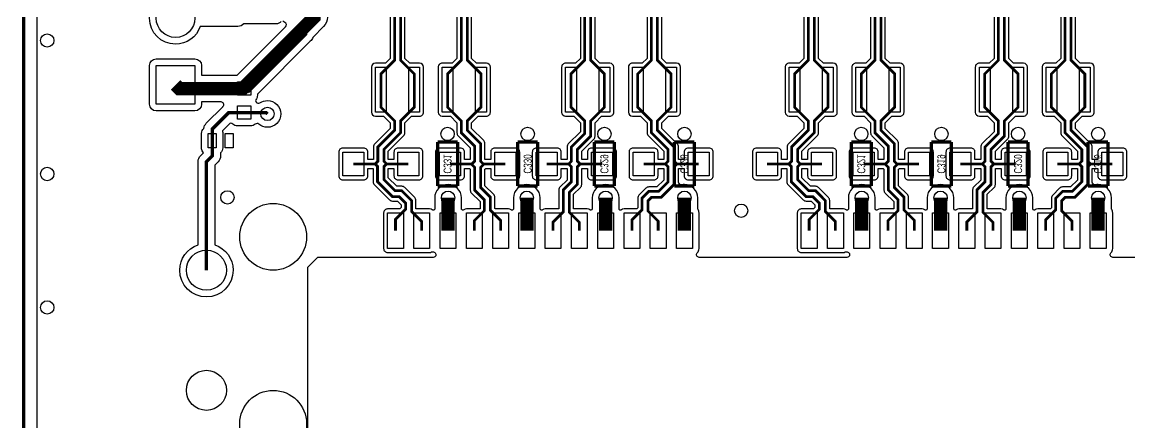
# Model space of a CAD drawing. Extents: x 208 to 378, y -7 to 113.
# Drawn here: x 208.09 to 250.25, y 21.39 to 36.64 of the extents above; entities that cross this region are included whole.
import ezdxf
from ezdxf.enums import TextEntityAlignment as Align

# ---------------------------------------------------------------- set-up
doc = ezdxf.new("R2010")
doc.units = 0
for name, color, linetype in [('BG_OUTLINE', 5, 'CONTINUOUS'), ('ET_TOP', 80, 'CONTINUOUS'), ('PG_SILKSCREEN_BOTTOM', 142, 'CONTINUOUS'), ('PIN_TOP', 141, 'CONTINUOUS'), ('RD_ASSEMBLY_BOTTOM', 212, 'CONTINUOUS'), ('VC_TOP', 43, 'CONTINUOUS')]:
    doc.layers.add(name, color=color, linetype=linetype)

msp = doc.modelspace()

# ---------------------------------------------------------------- linework, layer by layer
at = {"layer": 'BG_OUTLINE', "const_width": 0.127}
msp.add_lwpolyline([(208.150206, 113.105184), (208.150206, -6.882892)], dxfattribs=at)
at = {"layer": 'ET_TOP'}
msp.add_lwpolyline([(208.658206, 6.096), (208.658206, 112.597184)], dxfattribs=at)
for points, const_width in [([(218.694, 36.322), (219.202, 36.83), (219.202, 42.164)], 0.508), ([(221.742, 40.859964), (221.742, 40.259), (222.2627, 39.7383), (222.2627, 35.1917), (221.742, 34.671), (221.742, 34.070036)], 0.10414), ([(223.012, 40.859964), (223.012, 40.259), (222.4913, 39.7383), (222.4913, 35.1917), (223.012, 34.671), (223.012, 34.070036)], 0.10414), ([(224.282, 40.859964), (224.282, 40.259), (224.8027, 39.7383), (224.8027, 35.1917), (224.282, 34.671), (224.282, 34.070036)], 0.10414), ([(225.552, 40.859964), (225.552, 40.259), (225.0313, 39.7383), (225.0313, 35.1917), (225.552, 34.671), (225.552, 34.070036)], 0.10414), ([(228.981, 40.859964), (228.981, 40.259), (229.5017, 39.7383), (229.5017, 35.1917), (228.981, 34.671), (228.981, 34.070036)], 0.10414), ([(230.251, 40.859964), (230.251, 40.259), (229.7303, 39.7383), (229.7303, 35.1917), (230.251, 34.671), (230.251, 34.070036)], 0.10414), ([(231.521, 40.859964), (231.521, 40.259), (232.0417, 39.7383), (232.0417, 35.1917), (231.521, 34.671), (231.521, 34.070036)], 0.10414), ([(232.791, 40.859964), (232.791, 40.259), (232.2703, 39.7383), (232.2703, 35.1917), (232.791, 34.671), (232.791, 34.070036)], 0.10414), ([(237.49, 40.859964), (237.49, 40.259), (238.0107, 39.7383), (238.0107, 35.1917), (237.49, 34.671), (237.49, 34.070036)], 0.10414), ([(238.76, 40.859964), (238.76, 40.259), (238.2393, 39.7383), (238.2393, 35.1917), (238.76, 34.671), (238.76, 34.070036)], 0.10414), ([(240.03, 40.859964), (240.03, 40.259), (240.5507, 39.7383), (240.5507, 35.1917), (240.03, 34.671), (240.03, 34.070036)], 0.10414), ([(241.3, 40.859964), (241.3, 40.259), (240.7793, 39.7383), (240.7793, 35.1917), (241.3, 34.671), (241.3, 34.070036)], 0.10414), ([(244.729, 40.859964), (244.729, 40.259), (245.2497, 39.7383), (245.2497, 35.1917), (244.729, 34.671), (244.729, 34.070036)], 0.10414), ([(245.999, 40.859964), (245.999, 40.259), (245.4783, 39.7383), (245.4783, 35.1917), (245.999, 34.671), (245.999, 34.070036)], 0.10414), ([(247.269, 40.859964), (247.269, 40.259), (247.7897, 39.7383), (247.7897, 35.1917), (247.269, 34.671), (247.269, 34.070036)], 0.10414), ([(248.539, 40.859964), (248.539, 40.259), (248.0183, 39.7383), (248.0183, 35.1917), (248.539, 34.671), (248.539, 34.070036)], 0.10414), ([(218.694, 36.322), (216.4842, 34.1122), (214.066374, 34.1122), (213.925404, 34.25317)], 0.508), ([(216.535, 34.1122), (218.694, 36.2712), (218.694, 36.322)], 0.508), ([(221.742, 34.070036), (221.742, 33.401), (222.2627, 32.8803), (222.2627, 32.5247), (221.6277, 31.8897), (221.6277, 31.34614), (221.52356, 31.242)], 0.10414), ([(221.96044, 31.242), (221.8563, 31.34614), (221.8563, 31.794958), (222.4913, 32.429958), (222.4913, 32.8803), (223.012, 33.401), (223.012, 34.070036)], 0.10414), ([(224.282, 34.070036), (224.282, 33.401), (224.8027, 32.8803), (224.8027, 32.429958), (225.3107, 31.921958), (225.3107, 31.34614), (225.20656, 31.242), (225.1837, 31.242)], 0.10414), ([(225.64344, 31.242), (225.5393, 31.34614), (225.5393, 32.0167), (225.0313, 32.5247), (225.0313, 32.8803), (225.552, 33.401), (225.552, 34.070036)], 0.10414), ([(228.981, 34.070036), (228.981, 33.401), (229.5017, 32.8803), (229.5017, 32.3977), (228.9937, 31.8897), (228.9937, 31.34614), (228.88956, 31.242)], 0.10414), ([(229.32644, 31.242), (229.2223, 31.34614), (229.2223, 31.794958), (229.7303, 32.302958), (229.7303, 32.8803), (230.251, 33.401), (230.251, 34.070036)], 0.10414), ([(232.57256, 31.242), (232.6767, 31.34614), (232.6767, 31.794958), (232.0417, 32.429958), (232.0417, 32.8803), (231.521, 33.401), (231.521, 34.070036)], 0.10414), ([(233.00944, 31.242), (232.9053, 31.34614), (232.9053, 31.8897), (232.2703, 32.5247), (232.2703, 32.8803), (232.791, 33.401), (232.791, 34.070036)], 0.10414), ([(237.49, 34.070036), (237.49, 33.401), (238.0107, 32.8803), (238.0107, 32.5247), (237.3757, 31.8897), (237.3757, 31.34614), (237.27156, 31.242)], 0.10414), ([(238.76, 34.070036), (238.76, 33.401), (238.2393, 32.8803), (238.2393, 32.429958), (237.6043, 31.794958), (237.6043, 31.34614), (237.70844, 31.242)], 0.10414), ([(240.9317, 31.242), (240.95456, 31.242), (241.0587, 31.34614), (241.0587, 31.921958), (240.5507, 32.429958), (240.5507, 32.8803), (240.03, 33.401), (240.03, 34.070036)], 0.10414), ([(241.39144, 31.242), (241.2873, 31.34614), (241.2873, 32.0167), (240.7793, 32.5247), (240.7793, 32.8803), (241.3, 33.401), (241.3, 34.070036)], 0.10414), ([(244.63756, 31.242), (244.7417, 31.34614), (244.7417, 31.8897), (245.2497, 32.3977), (245.2497, 32.8803), (244.729, 33.401), (244.729, 34.070036)], 0.10414), ([(245.07444, 31.242), (244.9703, 31.34614), (244.9703, 31.794958), (245.4783, 32.302958), (245.4783, 32.8803), (245.999, 33.401), (245.999, 34.070036)], 0.10414), ([(247.269, 34.070036), (247.269, 33.401), (247.7897, 32.8803), (247.7897, 32.429958), (248.4247, 31.794958), (248.4247, 31.34614), (248.32056, 31.242)], 0.10414), ([(248.75744, 31.242), (248.6533, 31.34614), (248.6533, 31.8897), (248.0183, 32.5247), (248.0183, 32.8803), (248.539, 33.401), (248.539, 34.070036)], 0.10414), ([(216.535, 33.1978), (215.9508, 33.1978), (215.32088, 32.56788), (215.32088, 32.131)], 0.127), ([(217.424, 33.147), (217.3732, 33.1978), (216.535, 33.1978)], 0.127), ([(215.101424, 27.199844), (215.101424, 31.33217), (215.32088, 31.55188), (215.32088, 32.131)], 0.127), ([(221.52356, 31.242), (220.691964, 31.242)], 0.10414), ([(222.299022, 28.702), (222.299022, 29.132022), (222.684594, 29.517594), (222.684594, 29.754068), (222.441516, 29.9974), (222.184468, 29.9974), (221.615, 30.566868), (221.615, 31.15056), (221.52356, 31.242)], 0.10414), ([(223.29902, 28.702), (223.29902, 29.04998), (222.913194, 29.435806), (222.913194, 29.84881), (222.536258, 30.226), (222.27921, 30.226), (221.8563, 30.64891), (221.8563, 31.13786), (221.96044, 31.242)], 0.10414), ([(222.792036, 31.242), (221.96044, 31.242)], 0.10414), ([(225.1837, 31.242), (224.374964, 31.242)], 0.10414), ([(225.1837, 31.242), (225.3107, 31.115), (225.3107, 30.2514), (225.684588, 29.877258), (225.684588, 29.469588), (225.299016, 29.084016), (225.299016, 28.702)], 0.10414), ([(226.299014, 28.702), (226.299014, 29.097986), (225.913188, 29.483812), (225.913188, 29.972), (225.5393, 30.345888), (225.5393, 31.115), (225.64344, 31.21914), (225.64344, 31.242)], 0.10414), ([(225.64344, 31.242), (226.475036, 31.242)], 0.10414), ([(228.057964, 31.242), (228.88956, 31.242)], 0.10414), ([(228.88956, 31.242), (228.9937, 31.13786), (228.9937, 30.562042), (228.684836, 30.252924), (228.684836, 29.421582), (228.29901, 29.03601), (228.29901, 28.702)], 0.10414), ([(229.299008, 28.702), (229.299008, 29.018992), (228.913436, 29.404818), (228.913436, 30.158436), (229.2223, 30.4673), (229.2223, 31.13786), (229.32644, 31.242)], 0.10414), ([(229.32644, 31.242), (230.158036, 31.242)], 0.10414), ([(232.57256, 31.242), (232.6767, 31.13786), (232.6767, 30.562042), (232.315258, 30.2006), (231.945688, 30.2006), (231.684576, 29.939742), (231.684576, 29.50083), (231.299004, 29.115004), (231.299004, 28.702)], 0.10414), ([(231.740964, 31.242), (232.57256, 31.242)], 0.10414), ([(232.299002, 28.702), (232.299002, 29.066998), (231.913176, 29.45257), (231.913176, 29.845), (232.040176, 29.972), (232.41, 29.972), (232.9053, 30.4673), (232.9053, 31.13786), (233.00944, 31.242)], 0.10414), ([(233.841036, 31.242), (233.00944, 31.242)], 0.10414), ([(237.27156, 31.242), (236.439964, 31.242)], 0.10414), ([(237.27156, 31.242), (237.363, 31.15056), (237.363, 30.566868), (237.932468, 29.9974), (238.189516, 29.9974), (238.432594, 29.754068), (238.432594, 29.517594), (238.047022, 29.132022), (238.047022, 28.702)], 0.10414), ([(237.70844, 31.242), (237.6043, 31.13786), (237.6043, 30.64891), (238.02721, 30.226), (238.284258, 30.226), (238.661194, 29.84881), (238.661194, 29.435806), (239.04702, 29.04998), (239.04702, 28.702)], 0.10414), ([(238.540036, 31.242), (237.70844, 31.242)], 0.10414), ([(240.122964, 31.242), (240.9317, 31.242)], 0.10414), ([(240.9317, 31.242), (241.0587, 31.115), (241.0587, 30.2514), (241.432588, 29.877258), (241.432588, 29.469588), (241.047016, 29.084016), (241.047016, 28.702)], 0.10414), ([(242.047014, 28.702), (242.047014, 29.097986), (241.661188, 29.483812), (241.661188, 29.972), (241.2873, 30.345888), (241.2873, 31.115), (241.39144, 31.21914), (241.39144, 31.242)], 0.10414), ([(241.39144, 31.242), (242.223036, 31.242)], 0.10414), ([(243.805964, 31.242), (244.63756, 31.242)], 0.10414), ([(244.04701, 28.702), (244.04701, 29.03601), (244.432836, 29.421582), (244.432836, 30.252924), (244.7417, 30.562042), (244.7417, 31.13786), (244.63756, 31.242)], 0.10414), ([(245.047008, 28.702), (245.047008, 29.018992), (244.661436, 29.404818), (244.661436, 30.158436), (244.9703, 30.4673), (244.9703, 31.13786), (245.07444, 31.242)], 0.10414), ([(245.07444, 31.242), (245.906036, 31.242)], 0.10414), ([(248.32056, 31.242), (248.4247, 31.13786), (248.4247, 30.562042), (248.063258, 30.2006), (247.693688, 30.2006), (247.432576, 29.939742), (247.432576, 29.50083), (247.047004, 29.115004), (247.047004, 28.702)], 0.10414), ([(247.488964, 31.242), (248.32056, 31.242)], 0.10414), ([(248.047002, 28.702), (248.047002, 29.066998), (247.661176, 29.45257), (247.661176, 29.845), (247.788176, 29.972), (248.158, 29.972), (248.6533, 30.4673), (248.6533, 31.13786), (248.75744, 31.242)], 0.10414), ([(249.589036, 31.242), (248.75744, 31.242)], 0.10414), ([(224.299018, 28.702), (224.299018, 29.954982)], 0.508), ([(227.299012, 28.702), (227.299012, 29.954982)], 0.508), ([(230.299006, 28.702), (230.299006, 29.954982)], 0.508), ([(233.299, 28.702), (233.299, 29.954982)], 0.508), ([(240.047018, 28.702), (240.047018, 29.954982)], 0.508), ([(243.047012, 28.702), (243.047012, 29.954982)], 0.508), ([(246.047006, 28.702), (246.047006, 29.954982)], 0.508), ([(249.047, 28.702), (249.047, 29.954982)], 0.508)]:
    msp.add_lwpolyline(points, dxfattribs=dict(at, const_width=const_width))
for points in [[(222.097092, 39.66972), (222.097092, 35.26028), (221.91472, 35.077908), (221.537022, 35.077908, 0.413726), (221.384368, 34.925508), (221.384368, 33.215072, 0.413727), (221.537022, 33.062164), (221.846648, 33.062164), (222.097092, 32.81172), (222.097092, 32.59328), (221.510606, 32.006794, 0.198958), (221.462092, 31.8897), (221.462092, 31.41472), (221.45498, 31.407608), (221.244668, 31.407608), (221.244668, 31.692088, 0.414214), (221.092014, 31.844742), (220.291914, 31.844742, 0.414214), (220.13926, 31.692088), (220.13926, 30.791912, 0.414214), (220.291914, 30.639258), (221.092014, 30.639258, 0.414214), (221.244668, 30.791912), (221.244668, 31.076392), (221.449392, 31.076392), (221.449392, 30.566868, 0.198958), (221.497906, 30.449774), (222.067374, 29.880306, 0.198958), (222.184468, 29.831792), (222.372936, 29.831792), (222.51924, 29.685488), (222.51924, 29.586174), (222.462852, 29.53004), (221.999048, 29.53004, 0.414214), (221.84614, 29.377132), (221.84614, 28.026868, 0.414214), (221.999048, 27.87396), (223.598994, 27.87396, 0.126331), (223.672654, 27.89301, -0.363758), (223.80067, 27.86761, 0.015219), (223.81083, 27.855926, -0.650901), (223.735646, 27.686), (219.329, 27.686), (218.948, 27.305), (218.948, 20.955)], [(224.637092, 39.66972), (224.637092, 35.26028), (224.45472, 35.077908), (224.077022, 35.077908, 0.414701), (223.924368, 34.925), (223.924368, 33.215072, 0.413727), (224.077022, 33.062164), (224.386648, 33.062164), (224.637092, 32.81172), (224.637092, 32.429958, 0.198958), (224.685606, 32.312864), (225.145092, 31.853378), (225.145092, 31.41472), (225.13798, 31.407608), (224.927668, 31.407608), (224.927668, 31.692088, 0.414214), (224.775014, 31.844742), (223.974914, 31.844742, 0.414214), (223.82226, 31.692088), (223.82226, 30.791912, 0.414214), (223.974914, 30.639258), (224.775014, 30.639258, 0.414214), (224.927668, 30.791912), (224.927668, 31.076392), (225.11512, 31.076392), (225.145092, 31.04642), (225.145092, 30.2514, 0.198958), (225.193606, 30.134306), (225.51898, 29.808678), (225.51898, 29.538168), (225.510852, 29.53004), (224.999042, 29.53004, 0.183829), (224.897442, 29.491178, -0.477068), (224.819464, 29.503878, 0.008391), (224.815146, 29.511244), (224.807272, 29.52369), (224.807272, 29.954982, 1), (223.790764, 29.954982), (223.790764, 29.52369), (223.78289, 29.511244, 0.008391), (223.778572, 29.503878, -0.477068), (223.700594, 29.491178, 0.183829), (223.598994, 29.53004), (223.078548, 29.53004), (223.078548, 29.84881, 0.198913), (223.030288, 29.965904), (222.653352, 30.343094, 0.198958), (222.536258, 30.391608), (222.34779, 30.391608), (222.021908, 30.71749), (222.021908, 31.06928), (222.02902, 31.076392), (222.239332, 31.076392), (222.239332, 30.791912, 0.414214), (222.391986, 30.639258), (223.192086, 30.639258, 0.414214), (223.34474, 30.791912), (223.34474, 31.692088, 0.414214), (223.192086, 31.844742), (222.391986, 31.844742, 0.414214), (222.239332, 31.692088), (222.239332, 31.407608), (222.02902, 31.407608), (222.021908, 31.41472), (222.021908, 31.726378), (222.608394, 32.312864, 0.198958), (222.656908, 32.429958), (222.656908, 32.81172), (222.907352, 33.062164), (223.216978, 33.062164, 0.414701), (223.369632, 33.215072), (223.369632, 34.925, 0.413727), (223.216978, 35.077908), (222.83928, 35.077908), (222.656908, 35.26028), (222.656908, 39.66972)], [(229.336092, 39.66972), (229.336092, 35.26028), (229.15372, 35.077908), (228.776022, 35.077908, 0.414701), (228.623368, 34.925), (228.623368, 33.215072, 0.413727), (228.776022, 33.062164), (229.085648, 33.062164), (229.336092, 32.81172), (229.336092, 32.46628), (228.876606, 32.006794, 0.198958), (228.828092, 31.8897), (228.828092, 31.41472), (228.82098, 31.407608), (228.610668, 31.407608), (228.610668, 31.692088, 0.414214), (228.458014, 31.844742), (227.657914, 31.844742, 0.414214), (227.50526, 31.692088), (227.50526, 30.791912, 0.414214), (227.657914, 30.639258), (228.458014, 30.639258, 0.414214), (228.610668, 30.791912), (228.610668, 31.076392), (228.82098, 31.076392), (228.828092, 31.06928), (228.828092, 30.630622), (228.567742, 30.369764, 0.198631), (228.519228, 30.252924), (228.519228, 29.53004), (227.999036, 29.53004, 0.183829), (227.897436, 29.491178, -0.477068), (227.819458, 29.503878, 0.008391), (227.81514, 29.511244), (227.80752, 29.52369), (227.80752, 29.954982, 1), (226.790504, 29.954982), (226.790504, 29.52369), (226.782884, 29.511244, 0.008391), (226.778566, 29.503878, -0.477068), (226.700588, 29.491178, 0.183829), (226.598988, 29.53004), (226.101148, 29.53004), (226.078796, 29.552392), (226.078796, 29.972, 0.198958), (226.030282, 30.089094), (225.704908, 30.414468), (225.704908, 31.04642), (225.73488, 31.076392), (225.922332, 31.076392), (225.922332, 30.791912, 0.414214), (226.074986, 30.639258), (226.875086, 30.639258, 0.414214), (227.02774, 30.791912), (227.02774, 31.692088, 0.414214), (226.875086, 31.844742), (226.074986, 31.844742, 0.414214), (225.922332, 31.692088), (225.922332, 31.407608), (225.71202, 31.407608), (225.704908, 31.41472), (225.704908, 32.0167, 0.198958), (225.656394, 32.133794), (225.196908, 32.59328), (225.196908, 32.81172), (225.447352, 33.062164), (225.756978, 33.062164, 0.414701), (225.909632, 33.215072), (225.909632, 34.925, 0.413727), (225.756978, 35.077908), (225.37928, 35.077908), (225.196908, 35.26028), (225.196908, 39.66972)], [(231.876092, 39.66972), (231.876092, 35.26028), (231.69372, 35.077908), (231.316022, 35.077908, 0.414701), (231.163368, 34.925), (231.163368, 33.215072, 0.413727), (231.316022, 33.062164), (231.625648, 33.062164), (231.876092, 32.81172), (231.876092, 32.429958, 0.198958), (231.924606, 32.312864), (232.511092, 31.726378), (232.511092, 31.41472), (232.50398, 31.407608), (232.293668, 31.407608), (232.293668, 31.692088, 0.414214), (232.141014, 31.844742), (231.340914, 31.844742, 0.414214), (231.18826, 31.692088), (231.18826, 30.791912, 0.414214), (231.340914, 30.639258), (232.141014, 30.639258, 0.414214), (232.293668, 30.791912), (232.293668, 31.076392), (232.50398, 31.076392), (232.511092, 31.06928), (232.511092, 30.630622), (232.246678, 30.366208), (231.945688, 30.366208, 0.198631), (231.828848, 30.317694), (231.567736, 30.056836, 0.199195), (231.518968, 29.939742), (231.518968, 29.56941), (231.479598, 29.53004), (230.99903, 29.53004, 0.183829), (230.89743, 29.491178, -0.477068), (230.819452, 29.503878, 0.008391), (230.815134, 29.511244), (230.80726, 29.52369), (230.80726, 29.954982, 1), (229.790752, 29.954982), (229.790752, 29.52369), (229.782878, 29.511244, 0.008391), (229.77856, 29.503878, -0.477068), (229.700582, 29.491178, 0.183829), (229.598982, 29.53004), (229.079044, 29.53004), (229.079044, 30.089856), (229.339394, 30.350206, 0.198958), (229.387908, 30.4673), (229.387908, 31.06928), (229.39502, 31.076392), (229.605332, 31.076392), (229.605332, 30.791912, 0.414214), (229.757986, 30.639258), (230.558086, 30.639258, 0.414214), (230.71074, 30.791912), (230.71074, 31.692088, 0.414214), (230.558086, 31.844742), (229.757986, 31.844742, 0.414214), (229.605332, 31.692088), (229.605332, 31.407608), (229.39502, 31.407608), (229.387908, 31.41472), (229.387908, 31.726378), (229.847394, 32.185864, 0.198958), (229.895908, 32.302958), (229.895908, 32.81172), (230.146352, 33.062164), (230.455978, 33.062164, 0.414701), (230.608632, 33.215072), (230.608632, 34.925, 0.413727), (230.455978, 35.077908), (230.07828, 35.077908), (229.895908, 35.26028), (229.895908, 39.66972)], [(237.845092, 39.66972), (237.845092, 35.26028), (237.66272, 35.077908), (237.285022, 35.077908, 0.414701), (237.132368, 34.925), (237.132368, 33.215072, 0.413727), (237.285022, 33.062164), (237.594648, 33.062164), (237.845092, 32.81172), (237.845092, 32.59328), (237.258606, 32.006794, 0.198958), (237.210092, 31.8897), (237.210092, 31.41472), (237.20298, 31.407608), (236.992668, 31.407608), (236.992668, 31.692088, 0.414214), (236.840014, 31.844742), (236.039914, 31.844742, 0.414214), (235.88726, 31.692088), (235.88726, 30.791912, 0.414214), (236.039914, 30.639258), (236.840014, 30.639258, 0.414214), (236.992668, 30.791912), (236.992668, 31.076392), (237.197392, 31.076392), (237.197392, 30.566868, 0.198958), (237.245906, 30.449774), (237.815374, 29.880306, 0.198958), (237.932468, 29.831792), (238.120936, 29.831792), (238.26724, 29.685488), (238.26724, 29.586174), (238.210852, 29.53004), (237.747048, 29.53004, 0.414214), (237.59414, 29.377132), (237.59414, 28.026868, 0.414214), (237.747048, 27.87396), (239.346994, 27.87396, 0.126331), (239.420654, 27.89301, -0.363758), (239.54867, 27.86761, 0.015219), (239.55883, 27.855926, -0.650901), (239.483646, 27.686), (233.862372, 27.686, -0.650901), (233.787188, 27.855926, 0.186397), (233.853228, 28.026868), (233.853228, 29.377132, 0.139703), (233.815128, 29.511244), (233.807508, 29.52369), (233.807508, 29.954982, 0.41436), (233.299, 30.463236, 0.052385), (233.193336, 30.452314, -0.476178), (233.070908, 30.551628), (233.070908, 31.06928), (233.07802, 31.076392), (233.288332, 31.076392), (233.288332, 30.791912, 0.414214), (233.440986, 30.639258), (234.241086, 30.639258, 0.414214), (234.39374, 30.791912), (234.39374, 31.692088, 0.414214), (234.241086, 31.844742), (233.440986, 31.844742, 0.414214), (233.288332, 31.692088), (233.288332, 31.407608), (233.07802, 31.407608), (233.070908, 31.41472), (233.070908, 31.8897, 0.198958), (233.022394, 32.006794), (232.435908, 32.59328), (232.435908, 32.81172), (232.686352, 33.062164), (232.995978, 33.062164, 0.414701), (233.148632, 33.215072), (233.148632, 34.925, 0.413727), (232.995978, 35.077908), (232.61828, 35.077908), (232.435908, 35.26028), (232.435908, 39.66972)], [(240.385092, 39.66972), (240.385092, 35.26028), (240.20272, 35.077908), (239.825022, 35.077908, 0.414701), (239.672368, 34.925), (239.672368, 33.215072, 0.413727), (239.825022, 33.062164), (240.134648, 33.062164), (240.385092, 32.81172), (240.385092, 32.429958, 0.198958), (240.433606, 32.312864), (240.893092, 31.853378), (240.893092, 31.41472), (240.88598, 31.407608), (240.675668, 31.407608), (240.675668, 31.692088, 0.414214), (240.523014, 31.844742), (239.722914, 31.844742, 0.414214), (239.57026, 31.692088), (239.57026, 30.791912, 0.414214), (239.722914, 30.639258), (240.523014, 30.639258, 0.414214), (240.675668, 30.791912), (240.675668, 31.076392), (240.86312, 31.076392), (240.893092, 31.04642), (240.893092, 30.2514, 0.198958), (240.941606, 30.134306), (241.26698, 29.808678), (241.26698, 29.538168), (241.258852, 29.53004), (240.747042, 29.53004, 0.183829), (240.645442, 29.491178, -0.477068), (240.567464, 29.503878, 0.008391), (240.563146, 29.511244), (240.555272, 29.52369), (240.555272, 29.954982, 1), (239.538764, 29.954982), (239.538764, 29.52369), (239.53089, 29.511244, 0.008391), (239.526572, 29.503878, -0.477068), (239.448594, 29.491178, 0.183829), (239.346994, 29.53004), (238.826548, 29.53004), (238.826548, 29.84881, 0.198913), (238.778288, 29.965904), (238.401352, 30.343094, 0.198958), (238.284258, 30.391608), (238.09579, 30.391608), (237.769908, 30.71749), (237.769908, 31.06928), (237.77702, 31.076392), (237.987332, 31.076392), (237.987332, 30.791912, 0.414214), (238.139986, 30.639258), (238.940086, 30.639258, 0.414214), (239.09274, 30.791912), (239.09274, 31.692088, 0.414214), (238.940086, 31.844742), (238.139986, 31.844742, 0.414214), (237.987332, 31.692088), (237.987332, 31.407608), (237.77702, 31.407608), (237.769908, 31.41472), (237.769908, 31.726378), (238.356394, 32.312864, 0.198958), (238.404908, 32.429958), (238.404908, 32.81172), (238.655352, 33.062164), (238.964978, 33.062164, 0.414701), (239.117632, 33.215072), (239.117632, 34.925, 0.413727), (238.964978, 35.077908), (238.58728, 35.077908), (238.404908, 35.26028), (238.404908, 39.66972)], [(245.084092, 39.66972), (245.084092, 35.26028), (244.90172, 35.077908), (244.524022, 35.077908, 0.414701), (244.371368, 34.925), (244.371368, 33.215072, 0.413727), (244.524022, 33.062164), (244.833648, 33.062164), (245.084092, 32.81172), (245.084092, 32.46628), (244.624606, 32.006794, 0.198958), (244.576092, 31.8897), (244.576092, 31.41472), (244.56898, 31.407608), (244.358668, 31.407608), (244.358668, 31.692088, 0.414214), (244.206014, 31.844742), (243.405914, 31.844742, 0.414214), (243.25326, 31.692088), (243.25326, 30.791912, 0.414214), (243.405914, 30.639258), (244.206014, 30.639258, 0.414214), (244.358668, 30.791912), (244.358668, 31.076392), (244.56898, 31.076392), (244.576092, 31.06928), (244.576092, 30.630622), (244.315742, 30.369764, 0.198631), (244.267228, 30.252924), (244.267228, 29.53004), (243.747036, 29.53004, 0.183829), (243.645436, 29.491178, -0.477068), (243.567458, 29.503878, 0.008391), (243.56314, 29.511244), (243.55552, 29.52369), (243.55552, 29.954982, 1), (242.538504, 29.954982), (242.538504, 29.52369), (242.530884, 29.511244, 0.008391), (242.526566, 29.503878, -0.477068), (242.448588, 29.491178, 0.183829), (242.346988, 29.53004), (241.849148, 29.53004), (241.826796, 29.552392), (241.826796, 29.972, 0.198958), (241.778282, 30.089094), (241.452908, 30.414468), (241.452908, 31.04642), (241.48288, 31.076392), (241.670332, 31.076392), (241.670332, 30.791912, 0.414214), (241.822986, 30.639258), (242.623086, 30.639258, 0.414214), (242.77574, 30.791912), (242.77574, 31.692088, 0.414214), (242.623086, 31.844742), (241.822986, 31.844742, 0.414214), (241.670332, 31.692088), (241.670332, 31.407608), (241.46002, 31.407608), (241.452908, 31.41472), (241.452908, 32.0167, 0.198958), (241.404394, 32.133794), (240.944908, 32.59328), (240.944908, 32.81172), (241.195352, 33.062164), (241.504978, 33.062164, 0.414701), (241.657632, 33.215072), (241.657632, 34.925, 0.413727), (241.504978, 35.077908), (241.12728, 35.077908), (240.944908, 35.26028), (240.944908, 39.66972)], [(247.624092, 39.66972), (247.624092, 35.26028), (247.44172, 35.077908), (247.064022, 35.077908, 0.414701), (246.911368, 34.925), (246.911368, 33.215072, 0.413727), (247.064022, 33.062164), (247.373648, 33.062164), (247.624092, 32.81172), (247.624092, 32.429958, 0.198958), (247.672606, 32.312864), (248.259092, 31.726378), (248.259092, 31.41472), (248.25198, 31.407608), (248.041668, 31.407608), (248.041668, 31.692088, 0.414214), (247.889014, 31.844742), (247.088914, 31.844742, 0.414214), (246.93626, 31.692088), (246.93626, 30.791912, 0.414214), (247.088914, 30.639258), (247.889014, 30.639258, 0.414214), (248.041668, 30.791912), (248.041668, 31.076392), (248.25198, 31.076392), (248.259092, 31.06928), (248.259092, 30.630622), (247.994678, 30.366208), (247.693688, 30.366208, 0.198631), (247.576848, 30.317694), (247.315736, 30.056836, 0.199195), (247.266968, 29.939742), (247.266968, 29.56941), (247.227598, 29.53004), (246.74703, 29.53004, 0.183829), (246.64543, 29.491178, -0.477068), (246.567452, 29.503878, 0.008391), (246.563134, 29.511244), (246.55526, 29.52369), (246.55526, 29.954982, 1), (245.538752, 29.954982), (245.538752, 29.52369), (245.530878, 29.511244, 0.008391), (245.52656, 29.503878, -0.477068), (245.448582, 29.491178, 0.183829), (245.346982, 29.53004), (244.827044, 29.53004), (244.827044, 30.089856), (245.087394, 30.350206, 0.198958), (245.135908, 30.4673), (245.135908, 31.06928), (245.14302, 31.076392), (245.353332, 31.076392), (245.353332, 30.791912, 0.414214), (245.505986, 30.639258), (246.306086, 30.639258, 0.414214), (246.45874, 30.791912), (246.45874, 31.692088, 0.414214), (246.306086, 31.844742), (245.505986, 31.844742, 0.414214), (245.353332, 31.692088), (245.353332, 31.407608), (245.14302, 31.407608), (245.135908, 31.41472), (245.135908, 31.726378), (245.595394, 32.185864, 0.198958), (245.643908, 32.302958), (245.643908, 32.81172), (245.894352, 33.062164), (246.203978, 33.062164, 0.414701), (246.356632, 33.215072), (246.356632, 34.925, 0.413727), (246.203978, 35.077908), (245.82628, 35.077908), (245.643908, 35.26028), (245.643908, 39.66972)], [(255.231646, 27.686), (249.610372, 27.686, -0.650901), (249.535188, 27.855926, 0.186397), (249.601228, 28.026868), (249.601228, 29.377132, 0.139703), (249.563128, 29.511244), (249.555508, 29.52369), (249.555508, 29.954982, 0.41436), (249.047, 30.463236, 0.052385), (248.941336, 30.452314, -0.476178), (248.818908, 30.551628), (248.818908, 31.06928), (248.82602, 31.076392), (249.036332, 31.076392), (249.036332, 30.791912, 0.414214), (249.188986, 30.639258), (249.989086, 30.639258, 0.414214), (250.14174, 30.791912), (250.14174, 31.692088, 0.414214), (249.989086, 31.844742), (249.188986, 31.844742, 0.414214), (249.036332, 31.692088), (249.036332, 31.407608), (248.82602, 31.407608), (248.818908, 31.41472), (248.818908, 31.8897, 0.198958), (248.770394, 32.006794), (248.183908, 32.59328), (248.183908, 32.81172), (248.434352, 33.062164), (248.743978, 33.062164, 0.414701), (248.896632, 33.215072), (248.896632, 34.925, 0.413727), (248.743978, 35.077908), (248.36628, 35.077908), (248.183908, 35.26028), (248.183908, 39.66972)], [(217.946986, 36.663884, -0.218322), (217.7542, 36.575492), (216.526618, 36.575492, -0.206794), (216.295224, 36.475416), (214.864188, 36.475416, -0.32155), (213.925404, 35.802062, -1), (213.925404, 37.784278, -0.32155)], [(219.710508, 36.83, -0.198912), (219.56141, 36.47059), (219.160852, 36.070032), (219.157042, 36.06165, -0.090344), (219.05341, 35.91179), (217.043508, 33.901634), (217.043508, 33.8582, -0.184264), (216.978738, 33.688782, 0.380593), (216.978738, 33.621218, -0.032393), (216.999058, 33.59531, 0.411641), (217.13952, 33.56864, -0.149229), (217.423492, 33.655508), (217.424, 33.655508, -1), (217.424, 32.638492, -0.17739), (217.095324, 32.758888, 0.378072), (216.960958, 32.756348, -0.187739), (216.789, 32.689292), (216.281, 32.689292, -0.194145), (216.10447, 32.760666, 0.409462), (215.961976, 32.759396), (215.707214, 32.504634), (215.715342, 32.475932, -0.069929), (215.725248, 32.405828), (215.725248, 31.855664, -0.215295), (215.638888, 31.66491), (215.638888, 31.55188, -0.198766), (215.54567, 31.327344), (215.419432, 31.200598), (215.419432, 28.165298, -0.323815), (216.117932, 27.199844, -1), (214.084916, 27.199844, -0.323815), (214.783416, 28.165298), (214.783416, 31.33217, -0.198766), (214.876634, 31.556706), (214.99068, 31.67126), (214.96528, 31.706312, -0.158536), (214.916512, 31.855918), (214.916512, 32.406336, -0.217328), (215.004396, 32.59836, -0.174082), (215.09609, 32.79267), (215.72601, 33.42259, -0.006641), (215.732106, 33.428432, 0.677654), (215.662256, 33.603692), (214.916512, 33.603692), (214.916512, 33.51657, -0.413921), (214.662004, 33.262316), (213.188296, 33.262316, -0.413921), (212.934296, 33.51657), (212.934296, 34.98977, -0.413921), (213.188804, 35.244024), (214.662512, 35.244024, -0.413921), (214.916512, 34.98977), (214.916512, 34.620708), (216.273634, 34.620708), (218.116912, 36.463986, 0.514936), (218.089734, 36.627054, -0.042759), (218.015312, 36.671758, 0.389827)]]:
    msp.add_lwpolyline(points, format="xyb", dxfattribs=at)
at = {"layer": 'PG_SILKSCREEN_BOTTOM', "const_width": 0.127}
for points in [[(223.901, 32.0802), (224.663, 32.0802)], [(223.901, 30.4038), (223.901, 32.0802)], [(224.663, 32.0802), (224.663, 30.4038)], [(226.949, 32.0802), (227.711, 32.0802)], [(226.949, 30.4038), (226.949, 32.0802)], [(227.711, 32.0802), (227.711, 30.4038)], [(229.87, 32.0802), (230.632, 32.0802)], [(229.87, 30.4038), (229.87, 32.0802)], [(230.632, 32.0802), (230.632, 30.4038)], [(232.918, 32.0802), (233.68, 32.0802)], [(232.918, 30.4038), (232.918, 32.0802)], [(233.68, 32.0802), (233.68, 30.4038)], [(239.649, 32.0802), (240.411, 32.0802)], [(239.649, 30.4038), (239.649, 32.0802)], [(240.411, 32.0802), (240.411, 30.4038)], [(242.697, 32.0802), (243.459, 32.0802)], [(242.697, 30.4038), (242.697, 32.0802)], [(243.459, 32.0802), (243.459, 30.4038)], [(245.618, 32.0802), (246.38, 32.0802)], [(245.618, 30.4038), (245.618, 32.0802)], [(246.38, 32.0802), (246.38, 30.4038)], [(248.666, 32.0802), (249.428, 32.0802)], [(248.666, 30.4038), (248.666, 32.0802)], [(249.428, 32.0802), (249.428, 30.4038)], [(224.663, 30.4038), (223.901, 30.4038)], [(227.711, 30.4038), (226.949, 30.4038)], [(230.632, 30.4038), (229.87, 30.4038)], [(233.68, 30.4038), (232.918, 30.4038)], [(240.411, 30.4038), (239.649, 30.4038)], [(243.459, 30.4038), (242.697, 30.4038)], [(246.38, 30.4038), (245.618, 30.4038)], [(249.428, 30.4038), (248.666, 30.4038)]]:
    msp.add_lwpolyline(points, dxfattribs=at)
at = {"layer": 'PIN_TOP'}
for points in [[(214.662004, 33.51657), (213.188804, 33.51657), (213.188804, 34.98977), (214.662004, 34.98977)], [(221.946978, 34.925), (221.946978, 33.215072), (221.537022, 33.215072), (221.537022, 34.925)], [(223.216978, 34.925), (223.216978, 33.215072), (222.807022, 33.215072), (222.807022, 34.925)], [(224.486978, 34.925), (224.486978, 33.215072), (224.077022, 33.215072), (224.077022, 34.925)], [(225.756978, 34.925), (225.756978, 33.215072), (225.347022, 33.215072), (225.347022, 34.925)], [(229.185978, 34.925), (229.185978, 33.215072), (228.776022, 33.215072), (228.776022, 34.925)], [(230.455978, 34.925), (230.455978, 33.215072), (230.046022, 33.215072), (230.046022, 34.925)], [(231.725978, 34.925), (231.725978, 33.215072), (231.316022, 33.215072), (231.316022, 34.925)], [(232.995978, 34.925), (232.995978, 33.215072), (232.586022, 33.215072), (232.586022, 34.925)], [(237.694978, 34.925), (237.694978, 33.215072), (237.285022, 33.215072), (237.285022, 34.925)], [(238.964978, 34.925), (238.964978, 33.215072), (238.555022, 33.215072), (238.555022, 34.925)], [(240.234978, 34.925), (240.234978, 33.215072), (239.825022, 33.215072), (239.825022, 34.925)], [(241.504978, 34.925), (241.504978, 33.215072), (241.095022, 33.215072), (241.095022, 34.925)], [(244.933978, 34.925), (244.933978, 33.215072), (244.524022, 33.215072), (244.524022, 34.925)], [(246.203978, 34.925), (246.203978, 33.215072), (245.794022, 33.215072), (245.794022, 34.925)], [(247.473978, 34.925), (247.473978, 33.215072), (247.064022, 33.215072), (247.064022, 34.925)], [(248.743978, 34.925), (248.743978, 33.215072), (248.334022, 33.215072), (248.334022, 34.925)], [(216.281, 34.3662), (216.789, 34.3662), (216.789, 33.8582), (216.281, 33.8582)], [(216.281, 33.4518), (216.789, 33.4518), (216.789, 32.9438), (216.281, 32.9438)], [(215.470867, 32.405955), (215.470867, 31.856045), (215.170893, 31.856045), (215.170893, 32.405955)], [(216.121107, 32.405955), (216.121107, 31.856045), (215.821133, 31.856045), (215.821133, 32.405955)], [(220.291914, 30.791912), (220.291914, 31.691834), (221.092014, 31.691834), (221.092014, 30.791912)], [(222.391986, 30.791912), (222.391986, 31.691834), (223.192086, 31.691834), (223.192086, 30.791912)], [(223.974914, 30.791912), (223.974914, 31.691834), (224.775014, 31.691834), (224.775014, 30.791912)], [(226.074986, 30.791912), (226.074986, 31.691834), (226.875086, 31.691834), (226.875086, 30.791912)], [(227.657914, 30.791912), (227.657914, 31.691834), (228.458014, 31.691834), (228.458014, 30.791912)], [(229.757986, 30.791912), (229.757986, 31.691834), (230.558086, 31.691834), (230.558086, 30.791912)], [(231.340914, 30.791912), (231.340914, 31.691834), (232.141014, 31.691834), (232.141014, 30.791912)], [(233.440986, 30.791912), (233.440986, 31.691834), (234.241086, 31.691834), (234.241086, 30.791912)], [(236.039914, 30.791912), (236.039914, 31.691834), (236.840014, 31.691834), (236.840014, 30.791912)], [(238.139986, 30.791912), (238.139986, 31.691834), (238.940086, 31.691834), (238.940086, 30.791912)], [(239.722914, 30.791912), (239.722914, 31.691834), (240.523014, 31.691834), (240.523014, 30.791912)], [(241.822986, 30.791912), (241.822986, 31.691834), (242.623086, 31.691834), (242.623086, 30.791912)], [(243.405914, 30.791912), (243.405914, 31.691834), (244.206014, 31.691834), (244.206014, 30.791912)], [(245.505986, 30.791912), (245.505986, 31.691834), (246.306086, 31.691834), (246.306086, 30.791912)], [(247.088914, 30.791912), (247.088914, 31.691834), (247.889014, 31.691834), (247.889014, 30.791912)], [(249.188986, 30.791912), (249.188986, 31.691834), (249.989086, 31.691834), (249.989086, 30.791912)], [(222.598996, 29.377005), (222.598996, 28.026995), (221.999048, 28.026995), (221.999048, 29.377005)], [(223.598994, 29.377005), (223.598994, 28.026995), (222.999046, 28.026995), (222.999046, 29.377005)], [(224.598992, 29.377005), (224.598992, 28.026995), (223.999044, 28.026995), (223.999044, 29.377005)], [(225.59899, 29.377005), (225.59899, 28.026995), (224.999042, 28.026995), (224.999042, 29.377005)], [(226.598988, 29.377005), (226.598988, 28.026995), (225.99904, 28.026995), (225.99904, 29.377005)], [(227.598986, 29.377005), (227.598986, 28.026995), (226.999038, 28.026995), (226.999038, 29.377005)], [(228.598984, 29.377005), (228.598984, 28.026995), (227.999036, 28.026995), (227.999036, 29.377005)], [(229.598982, 29.377005), (229.598982, 28.026995), (228.999034, 28.026995), (228.999034, 29.377005)], [(230.59898, 29.377005), (230.59898, 28.026995), (229.999032, 28.026995), (229.999032, 29.377005)], [(231.598978, 29.377005), (231.598978, 28.026995), (230.99903, 28.026995), (230.99903, 29.377005)], [(232.598976, 29.377005), (232.598976, 28.026995), (231.999028, 28.026995), (231.999028, 29.377005)], [(233.598974, 29.377005), (233.598974, 28.026995), (232.999026, 28.026995), (232.999026, 29.377005)], [(238.346996, 29.377005), (238.346996, 28.026995), (237.747048, 28.026995), (237.747048, 29.377005)], [(239.346994, 29.377005), (239.346994, 28.026995), (238.747046, 28.026995), (238.747046, 29.377005)], [(240.346992, 29.377005), (240.346992, 28.026995), (239.747044, 28.026995), (239.747044, 29.377005)], [(241.34699, 29.377005), (241.34699, 28.026995), (240.747042, 28.026995), (240.747042, 29.377005)], [(242.346988, 29.377005), (242.346988, 28.026995), (241.74704, 28.026995), (241.74704, 29.377005)], [(243.346986, 29.377005), (243.346986, 28.026995), (242.747038, 28.026995), (242.747038, 29.377005)], [(244.346984, 29.377005), (244.346984, 28.026995), (243.747036, 28.026995), (243.747036, 29.377005)], [(245.346982, 29.377005), (245.346982, 28.026995), (244.747034, 28.026995), (244.747034, 29.377005)], [(246.34698, 29.377005), (246.34698, 28.026995), (245.747032, 28.026995), (245.747032, 29.377005)], [(247.346978, 29.377005), (247.346978, 28.026995), (246.74703, 28.026995), (246.74703, 29.377005)], [(248.346976, 29.377005), (248.346976, 28.026995), (247.747028, 28.026995), (247.747028, 29.377005)], [(249.346974, 29.377005), (249.346974, 28.026995), (248.747026, 28.026995), (248.747026, 29.377005)]]:
    msp.add_lwpolyline(points, close=True, dxfattribs=at)
for centre, radius in [((213.925404, 36.79317), 0.7366), ((217.641424, 28.469844), 1.27), ((215.101424, 27.199844), 0.762), ((215.101424, 22.627844), 0.762), ((217.641424, 21.357844), 1.27)]:
    msp.add_circle(centre, radius, dxfattribs=at)
at = {"layer": 'VC_TOP'}
for centre in [(209.042, 35.941), (217.424, 33.147), (224.282, 32.385), (227.33, 32.385), (230.251, 32.385), (233.299, 32.385), (240.03, 32.385), (243.078, 32.385), (245.999, 32.385), (249.047, 32.385), (209.042, 30.861), (215.9, 29.972), (224.299018, 29.954982), (227.299012, 29.954982), (230.299006, 29.954982), (233.299, 29.954982), (240.047018, 29.954982), (243.047012, 29.954982), (246.047006, 29.954982), (249.047, 29.954982), (235.458, 29.464), (209.042, 25.781)]:
    msp.add_circle(centre, 0.254, dxfattribs=at)

# ---------------------------------------------------------------- texts
at = {"layer": 'RD_ASSEMBLY_BOTTOM', "text_generation_flag": 2, "width": 0.75}
for s, p in [('C331', (224.1296, 31.242)), ('C330', (227.1776, 31.242)), ('C329', (230.0986, 31.242)), ('C328', (233.1466, 31.242)), ('C321', (239.8776, 31.242)), ('C319', (242.9256, 31.242)), ('C320', (245.8466, 31.242)), ('C316', (248.8946, 31.242))]:
    msp.add_text(s, height=0.3048, rotation=270, dxfattribs=at).set_placement(p, align=Align.CENTER)

doc.saveas('drawing.dxf')
